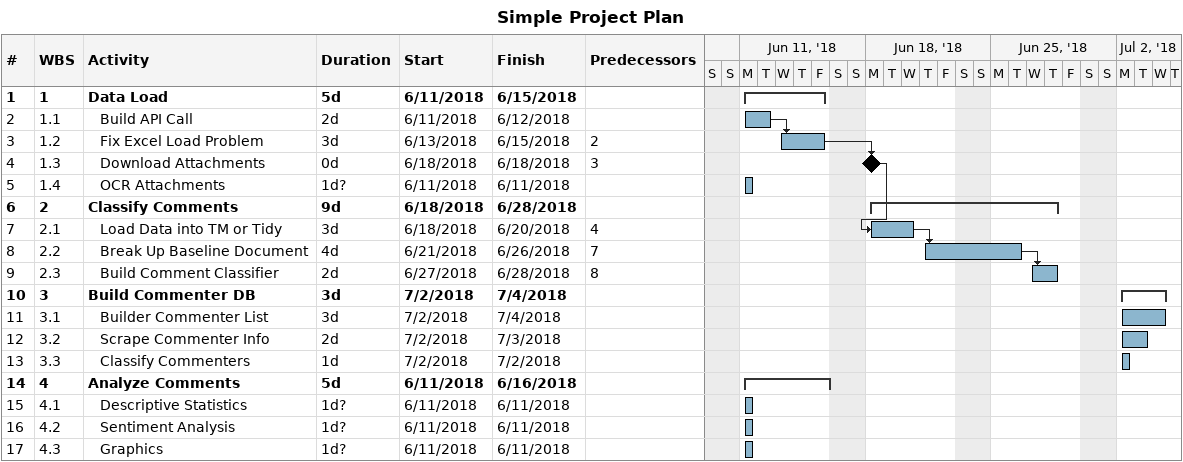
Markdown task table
Simple Project Plan

| ID | WBS | Task | Duration | Start | Finish | Predecessors |
|---|---|---|---|---|---|---|
| 1 | 1 | **Data Load** | 5d | 2018-06-11 | 2018-06-15 |  |
| 2 | 1.1 | Build API Call | 2d | 2018-06-11 | 2018-06-12 |  |
| 3 | 1.2 | Fix Excel Load Problem | 3d | 2018-06-13 | 2018-06-15 | 2 |
| 4 | 1.3 | Download Attachments | 0d | 2018-06-18 | 2018-06-18 | 3 |
| 5 | 1.4 | OCR Attachments | 1d? | 2018-06-11 | 2018-06-11 |  |
| 6 | 2 | **Classify Comments** | 9d | 2018-06-18 | 2018-06-28 |  |
| 7 | 2.1 | Load Data into TM or Tidy | 3d | 2018-06-18 | 2018-06-20 | 4 |
| 8 | 2.2 | Break Up Baseline Document | 4d | 2018-06-21 | 2018-06-26 | 7 |
| 9 | 2.3 | Build Comment Classifier | 2d | 2018-06-27 | 2018-06-28 | 8 |
| 10 | 3 | **Build Commenter DB** | 3d | 2018-07-02 | 2018-07-04 |  |
| 11 | 3.1 | Builder Commenter List | 3d | 2018-07-02 | 2018-07-04 |  |
| 12 | 3.2 | Scrape Commenter Info | 2d | 2018-07-02 | 2018-07-03 |  |
| 13 | 3.3 | Classify Commenters | 1d | 2018-07-02 | 2018-07-02 |  |
| 14 | 4 | **Analyze Comments** | 5d | 2018-06-11 | 2018-06-16 |  |
| 15 | 4.1 | Descriptive Statistics | 1d? | 2018-06-11 | 2018-06-11 |  |
| 16 | 4.2 | Sentiment Analysis | 1d? | 2018-06-11 | 2018-06-11 |  |
| 17 | 4.3 | Graphics | 1d? | 2018-06-11 | 2018-06-11 |  |
